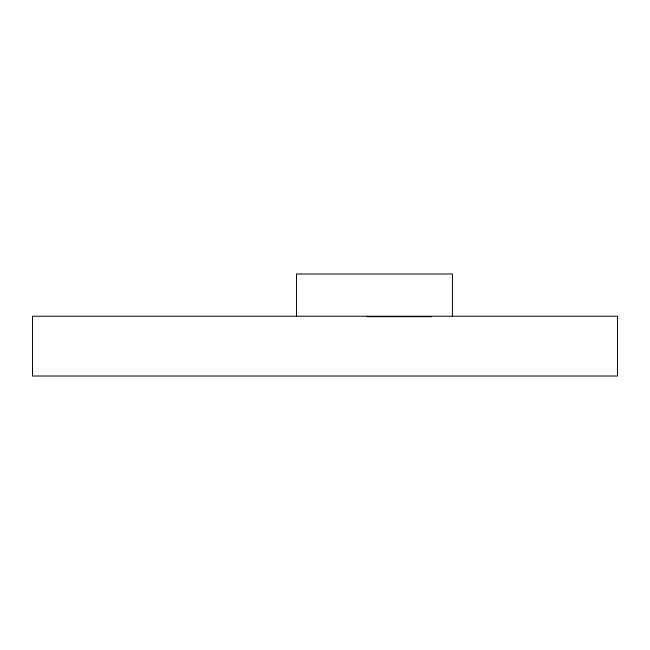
<?xml version="1.0" encoding="UTF-8"?>
<svg xmlns="http://www.w3.org/2000/svg" width="650" height="650" viewBox="0 0 650 650"><rect width="100%" height="100%" fill="white"/><g stroke="black" fill="none" stroke-linecap="round" stroke-linejoin="round"><path stroke-width="0.97" d="M366.795 316.68L431.608 316.68M452.424 316.127L452.424 273.983L296.489 273.983L296.489 316.127M617.5 316.241L32.5 316.241L32.5 376.017L617.5 376.017L617.5 316.241"/></g></svg>
